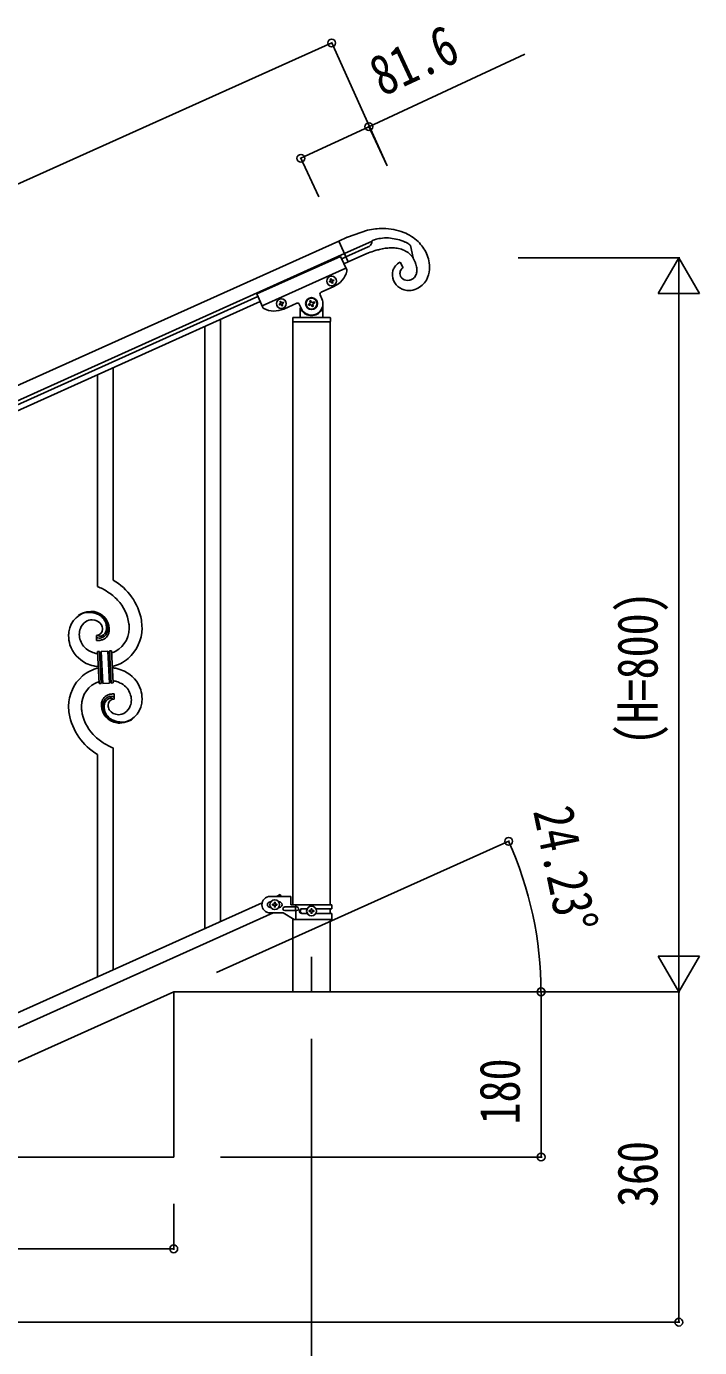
# Model space of a CAD drawing. Units: millimetres, scale not verified. Extents: x -4015 to 4015, y -2862 to 2860.
# Drawn here: x 1069 to 1802, y -2018 to -578 of the extents above; entities that cross this region are included whole.
import ezdxf
from ezdxf.enums import TextEntityAlignment as Align

# ---------------------------------------------------------------- set-up
doc = ezdxf.new("R2010")
doc.units = ezdxf.units.MM
doc.header["$LTSCALE"] = 10
for name, color, linetype in [('0-2_YKK_12', 2, 'Continuous'), ('0-3_YKK_A1', 4, 'Continuous'), ('0-4_YKK_D', 6, 'Continuous')]:
    doc.layers.add(name, color=color, linetype=linetype)
doc.styles.add('ＭＳ ゴシック', font='')
doc.styles.get('ＭＳ ゴシック').set_extended_font_data('MS Gothic')

msp = doc.modelspace()

# ---------------------------------------------------------------- linework, layer by layer
at = {"layer": '0-2_YKK_12'}
msp.add_line((1379.69, -1591.78), (1379.69, -1629.9), dxfattribs=at)
at = {"layer": '0-3_YKK_A1'}
for p, q in [((1418.77, -807.45), (1440.65, -799.98)), ((1409.37, -811.75), (560.11, -1193.96)), ((1419.57, -834.5), (1409.31, -811.7)), ((1445.6, -811.83), (1415.46, -825.38)), ((1417.1, -829.03), (1441.42, -818.1)), ((1444.62, -815.24), (1444.7, -815.09)), ((1445.44, -813.09), (1445.5, -812.86)), ((1486.61, -815.79), (1487.43, -816.43)), ((1487.43, -816.43), (1490.22, -830)), ((1415.52, -825.43), (566.26, -1207.64)), ((1320.14, -869.42), (1411.33, -828.38)), ((1411.33, -828.38), (1418.03, -843.26)), ((1412.57, -831.14), (1417.16, -829.08)), ((1415.04, -836.61), (1419.63, -834.55)), ((1436.64, -826.82), (1419.56, -834.5)), ((1441.8, -824.65), (1436.64, -826.82)), ((1476.04, -834.88), (1479.56, -840.81)), ((1492.2, -833.87), (1491.96, -833.34)), ((1325.88, -882.18), (1417.08, -841.14)), ((1478.63, -841.33), (1478.51, -841.42)), ((1390.04, -867.57), (1404.17, -861.2)), ((1400.39, -856.31), (1399.51, -856.7)), ((1402.62, -854.25), (1403.5, -853.85)), ((1478.7, -852.71), (1479.03, -852.97)), ((1487.68, -854.07), (1487.89, -853.99)), ((1487.89, -853.99), (1488.56, -853.72)), ((1489.85, -853), (1490.27, -852.7)), ((612.59, -1191.17), (1321.38, -872.18)), ((615.05, -1196.65), (1323.85, -877.65)), ((1320.14, -869.42), (1326.84, -884.3)), ((1381.22, -878.49), (1382.43, -877.94)), ((1391.09, -874.77), (1389.03, -870.21)), ((1345.28, -880.05), (1344.4, -880.45)), ((1348.3, -879.75), (1349.18, -879.35)), ((1349.46, -885.83), (1363.59, -879.47)), ((1366.24, -880.47), (1368.29, -885.03)), ((1367.19, -884.45), (1367.19, -893.9)), ((1368.19, -886.9), (1368.46, -886.9)), ((1378.15, -881.31), (1376.95, -881.86)), ((1391.19, -886.9), (1390.91, -886.9)), ((1392.19, -893.9), (1392.19, -879.9)), ((1263.69, -1560.94), (1263.69, -904.79)), ((1280.69, -1553.3), (1280.69, -897.15)), ((1359.19, -895.9), (1359.19, -899.4)), ((1359.44, -899.9), (1399.94, -899.9)), ((1359.44, -1534.88), (1359.44, -899.9)), ((1359.69, -899.9), (1399.69, -899.9)), ((1360.19, -894.9), (1399.19, -894.9)), ((1399.94, -1534.88), (1399.94, -899.9)), ((1400.19, -895.9), (1400.19, -899.4)), ((1163.69, -1181.14), (1163.69, -949.73)), ((1146.69, -1188.22), (1146.69, -957.37)), ((1145.41, -1241.51), (1145.41, -1247.15)), ((1147.14, -1241.42), (1147.1, -1241.38)), ((1146.78, -1259.06), (1148.78, -1258.96)), ((1148.61, -1294.01), (1146.78, -1259.06)), ((1148.78, -1258.96), (1150.61, -1293.91)), ((1148.78, -1258.96), (1150.61, -1293.91)), ((1150.78, -1258.85), (1157.77, -1258.48)), ((1152.61, -1293.8), (1150.78, -1258.85)), ((1152.61, -1293.8), (1150.78, -1258.85)), ((1157.77, -1258.48), (1159.6, -1293.44)), ((1157.77, -1258.48), (1159.6, -1293.44)), ((1159.76, -1258.38), (1161.76, -1258.28)), ((1161.6, -1293.33), (1159.76, -1258.38)), ((1161.6, -1293.33), (1159.76, -1258.38)), ((1161.76, -1258.28), (1163.59, -1293.23)), ((1150.61, -1293.91), (1148.61, -1294.01)), ((1159.6, -1293.44), (1152.61, -1293.8)), ((1163.59, -1293.23), (1161.6, -1293.33)), ((1164.96, -1310.77), (1164.96, -1305.14)), ((1163.69, -1605.88), (1163.69, -1364.07)), ((1146.69, -1613.52), (1146.69, -1371.14)), ((1334.69, -1525.88), (1357.19, -1525.88)), ((1345.73, -1523.94), (1341.41, -1525.88)), ((1345.73, -1523.94), (1346.6, -1525.88)), ((1357.19, -1534.88), (1357.19, -1525.88)), ((1325.92, -1532.86), (621.41, -1849.92)), ((1335.32, -1531.88), (1334.69, -1531.88)), ((1335.32, -1537.88), (1334.69, -1537.88)), ((1338.25, -1534.4), (1337.29, -1534.4)), ((1341.13, -1535.36), (1342.09, -1535.36)), ((1344.69, -1531.88), (1344.06, -1531.88)), ((1344.69, -1537.88), (1344.06, -1537.88)), ((1350.49, -1537.38), (1363.57, -1537.38)), ((1401.69, -1534.88), (1357.19, -1534.88)), ((1362.16, -1537.38), (1362.16, -1541.38)), ((1362.72, -1534.88), (1362.72, -1537.38)), ((1369.09, -1539.38), (1375.01, -1539.38)), ((1384.36, -1539.38), (1401.69, -1539.38)), ((1399.94, -1544.38), (1399.94, -1539.38)), ((1401.69, -1534.88), (1401.69, -1539.38)), ((1337.96, -1543.88), (633.46, -1860.95)), ((1334.69, -1543.88), (1348.69, -1543.88)), ((1360.81, -1550.88), (1348.69, -1543.88)), ((1350.49, -1541.38), (1363.57, -1541.38)), ((1359.44, -1629.9), (1359.44, -1550.09)), ((1401.69, -1550.88), (1360.81, -1550.88)), ((1362.72, -1541.38), (1362.72, -1550.88)), ((1369.09, -1544.38), (1375.02, -1544.38)), ((1378.25, -1542.37), (1377.29, -1542.37)), ((1381.13, -1541.41), (1382.09, -1541.41)), ((1384.36, -1544.38), (1401.69, -1544.38)), ((1399.94, -1629.9), (1399.94, -1550.88)), ((1401.69, -1544.38), (1401.69, -1550.88)), ((1359.44, -1629.9), (1399.94, -1629.9))]:
    msp.add_line(p, q, dxfattribs=at)
for points in [[(1409.31, -811.7), (1418.42, -807.61), (1418.77, -807.45)], [(1445.5, -812.86), (1445.64, -811.41), (1445.64, -811.39)], [(1399.51, -856.7), (1399.12, -855.82), (1399.99, -855.43)], [(1400.48, -854.16), (1400.08, -853.29), (1400.96, -852.89), (1401.35, -853.77)], [(1402.53, -856.39), (1402.93, -857.27), (1402.05, -857.66), (1401.66, -856.79)], [(1403.5, -853.85), (1403.89, -854.73), (1403.01, -855.12)], [(1346.64, -878.39), (1346.24, -877.52), (1345.37, -877.91), (1345.76, -878.79)], [(1378.27, -878.37), (1377.73, -877.16), (1378.94, -876.62), (1379.48, -877.82)], [(1382.43, -877.94), (1382.97, -879.15), (1381.76, -879.69)], [(1344.4, -880.45), (1344.8, -881.32), (1345.67, -880.93)], [(1346.94, -881.41), (1347.34, -882.29), (1348.21, -881.89), (1347.82, -881.02)], [(1349.18, -879.35), (1348.78, -878.48), (1347.91, -878.87)], [(1376.95, -881.86), (1376.41, -880.65), (1377.61, -880.11)], [(1381.1, -881.43), (1381.64, -882.64), (1380.44, -883.18), (1379.9, -881.98)], [(1337.29, -1534.4), (1337.29, -1535.36), (1338.25, -1535.36)], [(1340.17, -1533.44), (1340.17, -1532.48), (1339.21, -1532.48), (1339.21, -1533.44)], [(1339.21, -1536.32), (1339.21, -1537.28), (1340.17, -1537.28), (1340.17, -1536.32)], [(1342.09, -1535.36), (1342.09, -1534.4), (1341.13, -1534.4)], [(1379.21, -1540.45), (1379.21, -1539.49), (1380.17, -1539.49), (1380.17, -1540.45)], [(1377.29, -1542.37), (1377.29, -1541.41), (1378.25, -1541.41)], [(1380.17, -1543.33), (1380.17, -1544.29), (1379.21, -1544.29), (1379.21, -1543.33)], [(1382.09, -1541.41), (1382.09, -1542.37), (1381.13, -1542.37)], [(429.69, -1989.9), (1229.69, -1629.9), (1629.69, -1629.9)], [(829.69, -1809.9), (1229.69, -1809.9), (1229.69, -1629.9)]]:
    msp.add_lwpolyline(points, dxfattribs=at)
for centre, radius in [((1401.5, -855.28), 5.3), ((1346.79, -879.9), 5.3), ((1379.69, -879.9), 6.5), ((1379.69, -879.9), 6), ((1339.69, -1534.88), 5.3), ((1379.69, -1541.89), 5.3)]:
    msp.add_circle(centre, radius, dxfattribs=at)
for centre, radius, start, end in [((1459.23, -884.61), 86.64, 90.93194, 102.38156), ((1457.15, -861.63), 63.66, 68.8239, 89.39496), ((1460.15, -850.38), 52.1, 46.86916, 67.44021), ((1438.01, -811.07), 7.82, 295.88139, 327.75983), ((1436.17, -810.62), 9.63, 332.35131, 336.93436), ((1434.38, -810.28), 11.41, 338.88732, 345.76075), ((1473.52, -878.56), 72.76, 110.2469, 112.53865), ((1444.89, -811.43), 0.75, 3.05731, 5.34907), ((1461.12, -849.5), 41.23, 98.88406, 108.0465), ((1472.1, -900.04), 81.33, 98.534, 103.11705), ((1461.61, -863.83), 55.49, 87.94108, 97.10352), ((1469.06, -892.34), 73.28, 92.49829, 97.08134), ((1459.25, -866.13), 57.91, 69.66905, 85.68574), ((1466.96, -887.08), 67.96, 88.62627, 90.91803), ((1465.95, -867.88), 48.81, 80.03255, 86.90598), ((1467.28, -852.65), 33.61, 66.31203, 77.76165), ((1448.49, -884.27), 78.76, 64.62105, 66.9128), ((1447.63, -877.88), 73.44, 59.58366, 61.87541), ((1454.69, -860.31), 54.78, 54.35666, 56.64842), ((1460.05, -847.21), 49.91, 26.00053, 44.29621), ((1509.47, -1005.65), 193.24, 108.2084, 110.50015), ((1482.54, -935.22), 117.98, 104.17673, 106.46849), ((1483.58, -850.77), 17.59, 115.37774, 119.96079), ((1470.13, -843.79), 24.36, 34.4544, 64.08205), ((1440.16, -858.39), 57.54, 25.80845, 32.68189), ((1454.49, -849.74), 40.92, 18.24191, 22.82496), ((1457.25, -845.69), 51.82, 13.96038, 23.12282), ((1468.03, -840.96), 40.27, 357.39542, 11.12995), ((1393.91, -838.41), 25, 294.23, 345.73005), ((1416.2, -844.08), 2, 345.73005, 24.23), ((1484.28, -848.58), 16.56, 163.49332, 202.0855), ((1487.29, -850.34), 19.97, 149.66128, 161.1109), ((1483.03, -848.53), 15.38, 122.34282, 147.45202), ((1483.95, -846.77), 7.96, 162.8662, 203.6821), ((1483.29, -847.01), 7.41, 141.29787, 159.59356), ((1484.79, -848.84), 9.74, 133.78953, 138.37258), ((1483.09, -847.4), 7.53, 127.44934, 132.03239), ((1482.4, -846.83), 6.66, 115.22416, 124.3866), ((1483.33, -844.16), 11.03, 313.08207, 338.19126), ((1458.41, -847.33), 36.45, 11.98796, 16.57101), ((1479.83, -843.32), 14.6, 340.21075, 356.22744), ((1467.3, -844.57), 27.19, 5.60305, 10.1861), ((1464.85, -843.51), 29.56, 358.51674, 3.09979), ((1478.28, -839.84), 30.12, 331.55139, 354.39376), ((1399.6, -854.56), 0.96, 294.23, 24.23), ((1400.78, -857.18), 0.96, 24.23, 114.23), ((1402.23, -853.37), 0.96, 204.23, 294.23), ((1403.41, -856), 0.96, 114.23, 204.23), ((1486.08, -846.75), 18.94, 205.16426, 269.85289), ((1484.48, -846.3), 8.64, 205.12473, 227.9671), ((1484.31, -845.66), 9.02, 234.14759, 281.5867), ((1481.58, -834.75), 20.26, 282.94414, 287.52719), ((1483.24, -842.61), 12.31, 295.59582, 302.46925), ((1478.44, -837.56), 19.21, 307.98825, 310.28), ((1482.37, -840.09), 26.47, 295.91426, 327.7927), ((1379.69, -879.9), 12.5, 204.23, 24.23), ((1380.68, -877.28), 1.32, 204.23, 294.23), ((1390.86, -869.39), 2, 114.23, 204.23), ((1485.04, -843), 22.71, 272.49733, 293.06839), ((1328.66, -883.47), 2, 204.23, 242.72995), ((1339.2, -863.03), 25, 242.72995, 294.23), ((1344.89, -879.18), 0.96, 294.23, 24.23), ((1346.07, -881.81), 0.96, 24.23, 114.23), ((1347.51, -878), 0.96, 204.23, 294.23), ((1348.69, -880.62), 0.96, 114.23, 204.23), ((1364.41, -881.29), 2, 24.23, 114.23), ((1368.19, -887.9), 1, 90, 180), ((1368.46, -887.4), 0.5, 33.74899, 90), ((1379.69, -879.9), 13, 213.74899, 326.25101), ((1377.07, -878.91), 1.32, 294.23, 24.23), ((1378.69, -882.52), 1.32, 24.23, 114.23), ((1382.31, -880.89), 1.32, 114.23, 204.23), ((1390.91, -887.4), 0.5, 90, 146.25101), ((1391.19, -887.9), 1, 0, 90), ((1360.19, -895.9), 1, 90, 180), ((1359.69, -899.4), 0.5, 180, 270), ((1366.19, -893.9), 1, 270, 0), ((1393.19, -893.9), 1, 180, 270), ((1399.19, -895.9), 1, 0, 90), ((1399.69, -899.4), 0.5, 270, 0), ((1116.71, -1259.72), 77.52, 58.09207, 67.25451), ((1118.2, -1252.7), 70.83, 44.66413, 56.11375), ((1131.92, -1236.13), 63.51, 10.35161, 59.98129), ((1132.47, -1235.96), 48.94, 8.34117, 42.46423), ((1141.03, -1241.03), 25.8, 93.32071, 172.51621), ((1138.79, -1239.02), 23.35, 100.22055, 123.06293), ((1137.9, -1237.56), 21.64, 114.03797, 123.20041), ((1138.37, -1242.47), 26.37, 101.45833, 110.62077), ((1136.93, -1240.23), 23.91, 58.32221, 99.13811), ((1138.15, -1238.6), 22.83, 55.80231, 98.83418), ((1138.81, -1245.44), 30.18, 81.75927, 88.6327), ((1139.73, -1235.11), 19.82, 2.93287, 80.09305), ((1137.95, -1236.18), 19.96, 38.67582, 54.69252), ((1140.22, -1233.9), 17.81, 0.98782, 52.79888), ((1139.88, -1233.23), 16.65, 3.05544, 34.93388), ((1164.56, -1242.91), 49.39, 173.90791, 178.49096), ((1147.49, -1240.77), 20.66, 160.79961, 179.0953), ((1142.83, -1239.7), 15.91, 124.79717, 158.92023), ((1141.17, -1238.14), 13.7, 90.92404, 122.80248), ((1140.94, -1236.26), 11.81, 31.66932, 89.96618), ((1145.17, -1234.46), 7.06, 271.94675, 359.15238), ((1142.37, -1234.86), 9.87, 1.71703, 29.08813), ((1145.95, -1233.3), 10.58, 325.36923, 341.38592), ((1143.52, -1232.93), 13, 343.25523, 359.27192), ((1137.92, -1233.09), 18.61, 0.00912, 2.30088), ((1144.58, -1233.61), 13.5, 335.76388, 344.92632), ((1142.71, -1233.55), 15.33, 346.5526, 353.42603), ((1136.55, -1233.34), 21.48, 354.73444, 359.31749), ((1142.56, -1234.06), 17.02, 340.14634, 347.01977), ((1136.62, -1233.47), 22.95, 348.90607, 353.48912), ((1110.03, -1232.72), 49.51, 356.11598, 358.40773), ((1152.72, -1233.68), 28.47, 288.78486, 359.66823), ((1150.09, -1232.93), 45.11, 311.69156, 359.13068), ((1118.68, -1235), 62.52, 1.05985, 5.64291), ((1120.71, -1235.82), 74.52, 1.69315, 8.56658), ((1157.44, -1240.89), 42.25, 180.97488, 194.7094), ((1149.85, -1240.32), 35.15, 198.75741, 243.99714), ((1148.51, -1239.78), 21.69, 181.73423, 218.09534), ((1144.47, -1196.65), 50.51, 271.06686, 273.35861), ((1146.74, -1242.48), 1.32, 181.57539, 199.87108), ((1147.28, -1242.16), 1.94, 203.42067, 212.58311), ((1147.41, -1241.93), 2.18, 215.66777, 222.5412), ((1148.27, -1240.94), 3.48, 224.95022, 229.53328), ((1148.28, -1240.68), 3.69, 232.11445, 236.6975), ((1148.81, -1239.54), 4.94, 238.78071, 243.36376), ((1148.67, -1239.44), 4.97, 245.32919, 252.20263), ((1149.48, -1238.95), 3.4, 226.51131, 265.10349), ((1148.83, -1238.16), 6.24, 254.40477, 279.51397), ((1142.5, -1199.98), 47.35, 275.98289, 278.27465), ((1149.37, -1236.78), 5.56, 268.11121, 274.98464), ((1145.27, -1224.96), 22.25, 280.47205, 285.0551), ((1149.2, -1236.79), 5.56, 276.75289, 283.62632), ((1145.47, -1222.5), 22.25, 281.37874, 283.6705), ((1148.42, -1234.56), 7.92, 285.26046, 301.27715), ((1148.15, -1234.62), 9.84, 285.20418, 332.64329), ((1146.33, -1230.4), 16.72, 286.39497, 293.26841), ((1147.32, -1233.74), 9.21, 304.50289, 322.79857), ((1146.9, -1233.01), 14.11, 295.31367, 306.76329), ((1147.78, -1235.45), 11.65, 310.46426, 337.83535), ((1150.38, -1236.52), 25.21, 221.30967, 239.60535), ((1154.49, -1226.41), 36.05, 242.10391, 251.26635), ((1155.85, -1215.03), 47.33, 254.13656, 259.10899), ((1150.08, -1258.87), 1.3, 183.82905, 206.67143), ((1149.98, -1258.85), 1.22, 209.47499, 236.84608), ((1149.8, -1259.02), 0.988, 239.981, 271.85944), ((1149.76, -1259), 1.01, 274.12597, 296.96835), ((1149.68, -1258.94), 1.1, 299.49749, 333.62056), ((1149.53, -1258.9), 1.25, 335.05202, 2.42312), ((1158.91, -1258.43), 1.14, 182.69188, 245.26086), ((1158.79, -1258.53), 1.01, 249.05747, 271.89984), ((1158.74, -1258.54), 0.996, 274.62489, 317.65676), ((1158.56, -1258.44), 1.2, 319.62971, 2.66157), ((1154.03, -1235.82), 40.34, 282.33811, 310.23726), ((1156.34, -1316.47), 40.34, 102.33737, 130.23524), ((1156.09, -1222.44), 54, 246.36546, 255.5279), ((1158.28, -1198.15), 78.17, 258.42341, 262.18445), ((1152.1, -1354.14), 78.17, 78.42348, 82.18511), ((1154.29, -1329.85), 54, 66.36546, 75.5279), ((1160.53, -1311.97), 35.15, 18.75728, 63.99701), ((1160.29, -1319.35), 45.11, 131.69177, 179.13089), ((1157.66, -1318.6), 28.47, 108.78691, 179.66852), ((1151.84, -1293.86), 1.23, 138.99058, 182.02245), ((1151.64, -1293.76), 1.01, 94.94054, 135.75643), ((1151.56, -1293.79), 1.04, 45.10647, 90.3462), ((1151.39, -1293.88), 1.23, 3.69361, 42.28579), ((1160.86, -1293.39), 1.26, 145.54584, 181.90695), ((1160.61, -1293.26), 0.982, 94.22288, 143.85256), ((1160.57, -1293.27), 0.988, 59.86827, 91.74671), ((1160.43, -1293.39), 1.17, 3.09982, 57.08275), ((1154.53, -1337.26), 47.33, 74.14653, 79.11977), ((1155.88, -1325.87), 36.05, 62.10383, 71.26627), ((1159.99, -1315.76), 25.21, 41.30912, 59.60481), ((1162.39, -1316.69), 11.4, 130.21049, 159.83814), ((1162.23, -1317.66), 9.84, 105.20305, 152.64217), ((1163.47, -1319.28), 14.11, 115.31192, 126.76155), ((1164.05, -1321.88), 16.72, 106.39497, 113.26841), ((1162, -1317.79), 8, 105.505, 123.80069), ((1165.11, -1327.33), 22.24, 100.47276, 105.05582), ((1164.91, -1329.78), 22.25, 101.40388, 103.69563), ((1161.83, -1318.41), 8.55, 100.98866, 103.28041), ((1161.25, -1316.35), 6.42, 94.79196, 99.37501), ((1161.55, -1314.13), 6.24, 74.40894, 99.51814), ((1160.94, -1313.83), 3.89, 79.63493, 93.36946), ((1167.88, -1352.31), 47.35, 95.98289, 98.27465), ((1160.89, -1313.31), 3.39, 49.91138, 77.28247), ((1165.9, -1355.64), 50.51, 91.06677, 93.35853), ((1161.19, -1314.22), 6.43, 67.02835, 71.6114), ((1161.57, -1312.82), 5, 60.18801, 64.77106), ((1161.04, -1313.29), 5.67, 55.55615, 57.8479), ((1162.11, -1311.48), 3.59, 48.68051, 53.26356), ((1162.11, -1311.2), 3.37, 41.03416, 45.61721), ((1162.98, -1310.29), 2.13, 30.93534, 37.80877), ((1163.58, -1309.84), 1.38, 2.61824, 27.72743), ((1161.86, -1312.5), 21.69, 1.73306, 38.09417), ((1152.94, -1311.39), 42.25, 0.97488, 14.7094), ((1182.03, -1317.27), 66.86, 181.19657, 188.07), ((1191.7, -1317.28), 62.52, 181.06026, 185.64332), ((1177.9, -1316.33), 48.94, 188.34153, 222.46459), ((1190.78, -1318.92), 39.94, 176.6762, 178.96796), ((1170.53, -1317.28), 19.7, 182.653, 261.8485), ((1174.1, -1318.72), 23.29, 170.18316, 174.76621), ((1168.06, -1318.2), 17.25, 161.60653, 168.47996), ((1173.82, -1318.95), 21.47, 174.73409, 179.31715), ((1170.16, -1318.39), 17.81, 180.98815, 232.79921), ((1167.67, -1318.74), 15.34, 166.55639, 173.42982), ((1165.79, -1318.68), 13.5, 155.76031, 164.92275), ((1166.85, -1319.36), 13, 163.25523, 179.27192), ((1172.45, -1319.19), 18.6, 180.00943, 182.30119), ((1170.49, -1319.05), 16.65, 183.05646, 214.9349), ((1165.34, -1319.43), 11.59, 147.06422, 160.79874), ((1162.73, -1318.16), 8.71, 126.42849, 144.72417), ((1165.2, -1317.83), 7.06, 91.946, 179.15163), ((1167.74, -1317.5), 9.6, 181.36139, 210.98904), ((1169.53, -1315.84), 12, 213.38278, 269.52776), ((1158.44, -1315.9), 6.95, 45.92872, 48.22047), ((1169.69, -1311.63), 25.41, 272.60101, 351.79652), ((1167.14, -1312.3), 16.4, 306.6003, 338.47874), ((1162.89, -1311.52), 20.66, 340.80017, 359.09585), ((1156.85, -1310.01), 38.34, 352.13198, 359.00542), ((1179.36, -1315.54), 64.5, 189.92903, 239.55871), ((1172.43, -1316.11), 19.96, 218.66983, 234.68652), ((1172.22, -1313.69), 22.83, 235.80102, 278.83289), ((1173.44, -1312.05), 23.91, 238.32321, 279.1391), ((1171.15, -1311.06), 25.95, 262.43494, 269.30837), ((1169.01, -1313.54), 14.3, 271.67125, 303.54969), ((1171.58, -1313.27), 23.35, 280.22357, 303.06594), ((1172.01, -1309.82), 26.37, 281.45441, 290.61685), ((1172.47, -1314.73), 21.64, 294.04654, 303.20898), ((1192.18, -1299.58), 70.83, 224.66249, 236.11211), ((1193.66, -1292.57), 77.52, 238.09168, 247.25412), ((1334.69, -1534.88), 9, 90, 270), ((1334.69, -1534.88), 3, 90, 270), ((1338.25, -1533.44), 0.96, 270, 0), ((1338.25, -1536.32), 0.96, 0, 90), ((1341.13, -1533.44), 0.96, 180, 270), ((1341.13, -1536.32), 0.96, 90, 180), ((1344.69, -1534.88), 3, 270, 90), ((1350.49, -1539.38), 2, 90, 270), ((1363.57, -1539.38), 2, 270, 90), ((1369.09, -1541.88), 2.5, 90, 270), ((1369.84, -1541.88), 2.5, 90, 270), ((1378.25, -1540.45), 0.96, 270, 0), ((1381.13, -1540.45), 0.96, 180, 270), ((1378.25, -1543.33), 0.96, 0, 90), ((1381.13, -1543.33), 0.96, 90, 180)]:
    msp.add_arc(centre, radius, start, end, dxfattribs=at)
at = {"layer": '0-4_YKK_D'}
for p, q in [((478.01, -1011.54), (1401.68, -595.85)), ((1462, -729.87), (1401.27, -594.94)), ((1461.57, -728.96), (1441.69, -686.19)), ((1387.55, -763.37), (1367.66, -720.61)), ((1604.54, -829.9), (1780.69, -829.9)), ((1779.69, -829.9), (1757.19, -868.87)), ((1779.69, -829.9), (1802.19, -868.87)), ((1779.69, -829.9), (1779.69, -907.84)), ((1757.19, -868.87), (1802.19, -868.87)), ((1779.69, -1584.9), (1779.69, -874.9)), ((1276.2, -1608.97), (1595.21, -1465.42)), ((1779.69, -1629.9), (1779.69, -1551.96)), ((1779.69, -1629.9), (1757.19, -1590.93)), ((1802.19, -1590.93), (1757.19, -1590.93)), ((1779.69, -1629.9), (1802.19, -1590.93)), ((1530.69, -1629.9), (1630.69, -1629.9)), ((1604.44, -1629.9), (1780.69, -1629.9)), ((1673.69, -1629.9), (1628.51, -1629.9)), ((1629.69, -1809.9), (1629.69, -1629.9)), ((1675.69, -1629.9), (1780.69, -1629.9)), ((1779.69, -1629.9), (1779.69, -1989.9)), ((1379.69, -1680.9), (1379.69, -2140.9)), ((1280.69, -1809.9), (1630.69, -1809.9)), ((1229.69, -1860.9), (1229.69, -1910.9)), ((829.69, -1909.9), (1229.69, -1909.9)), ((880.69, -1989.9), (1780.69, -1989.9))]:
    msp.add_line(p, q, dxfattribs=at)
msp.add_lwpolyline([(1368.09, -721.52), (1442.12, -687.1), (1612.05, -608.1)], dxfattribs=at)
for centre in [(1401.68, -595.85), (1442.12, -687.1), (1368.09, -721.52), (1594.29, -1465.83), (1629.51, -1629.9), (1629.69, -1629.9), (1629.69, -1809.9), (1229.69, -1909.9), (1779.69, -1989.9)]:
    msp.add_circle(centre, 4.25, dxfattribs=at)
msp.add_arc((1229.69, -1629.9), 399.82, 0, 24.22775, dxfattribs=at)

# ---------------------------------------------------------------- texts
at = {"layer": '0-4_YKK_D', "style": 'ＭＳ ゴシック', "width": 0.8}
for s, rotation, p in [('81.6', 24.933, (1462.38, -666.65)), ('(H=800)', 90, (1769.69, -1361.1)), ('24.23°', 281.698, (1607.97, -1435.57)), ('180', 90, (1619.69, -1774.3)), ('360', 90, (1769.69, -1864.3))]:
    msp.add_text(s, height=43.99, rotation=rotation, dxfattribs=at).set_placement(p, align=Align.BOTTOM_LEFT)

doc.saveas('drawing.dxf')
